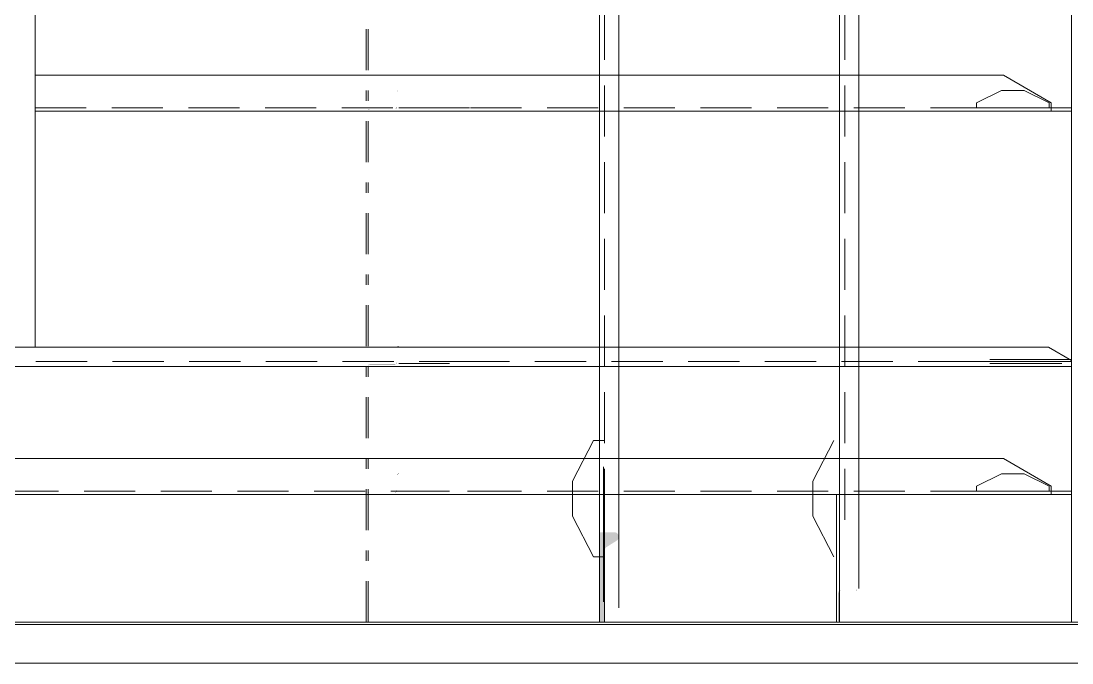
# Model space of a CAD drawing. Header units: millimetres. Extents: x 149544 to 197467, y -3118 to 25363.
# Drawn here: x 154750 to 155778, y 16106 to 16734 of the extents above; entities that cross this region are included whole.
import ezdxf

# ---------------------------------------------------------------- set-up
doc = ezdxf.new("R2010")
doc.units = ezdxf.units.MM
doc.header["$MEASUREMENT"] = 0
for name, pattern in [('K5LT32769', [0]), ('K5LT32781', [90, 40, -20, 10, -20]), ('K5LT32791', [0]), ('K5LT32795', [75, 50, -25])]:
    doc.linetypes.add(name, pattern=pattern)

msp = doc.modelspace()

# ---------------------------------------------------------------- hatches: boundary and pattern name
msp.add_hatch(color=0).paths.add_polyline_path([(155315.8, 16145.9), (155320.8, 16145.9), (155320.8, 16215.5), (155321.1, 16217), (155321.8, 16218.3), (155322.8, 16219.3), (155332.8, 16225.6), (155334.1, 16226.9), (155334.8, 16228.7), (155334.7, 16230.6), (155333.9, 16232.2), (155332.5, 16233.4), (155330.8, 16233.8), (155315.8, 16233.8)])

# ---------------------------------------------------------------- linework, layer by layer
at = {"color": 0, "linetype": 'K5LT32791', "lineweight": 18}
for p, q in [((155777.8, 18645.9), (155777.8, 16145.9)), ((155697.8, 16403), (155777.8, 16403)), ((153222.1, 16145.9), (155189.7, 16145.9)), ((153222.6, 16143.7), (155189.7, 16143.7)), ((153327.8, 16145.9), (155189.7, 16145.9)), ((155189.7, 16145.9), (160017.8, 16145.9)), ((155189.7, 16145.9), (161408.7, 16145.9)), ((155189.7, 16143.7), (161409, 16143.7))]:
    msp.add_line(p, q, dxfattribs=at)
at = {"color": 0, "linetype": 'K5LT32795', "lineweight": 18}
for p, q in [((155555.8, 16245.9), (155555.8, 17395.9)), ((155320.8, 16245.9), (155320.8, 16845.9)), ((154763.8, 16648.9), (155189.7, 16648.9)), ((155189.7, 16648.9), (155657.8, 16648.9)), ((155189.7, 16400.9), (154072.8, 16400.9)), ((155677.8, 16400.9), (155189.7, 16400.9)), ((153986.8, 16273.9), (155189.7, 16273.9)), ((155189.7, 16273.9), (155657.8, 16273.9))]:
    msp.add_line(p, q, dxfattribs=at)
at = {"color": 0, "linetype": 'K5LT32781', "lineweight": 18}
for p, q in [((155087.8, 16145.9), (155087.8, 17036.6)), ((155089.8, 16145.9), (155089.8, 17036.6)), ((155119.3, 16645.9), (155169.8, 16645.9)), ((155119.8, 16648.9), (155129.3, 16648.9)), ((155119.8, 16648.9), (155129.3, 16648.9)), ((155119.8, 16645.9), (155129.3, 16645.9)), ((155119.8, 16645.9), (155129.3, 16645.9)), ((155129.3, 16648.9), (155179.8, 16648.9)), ((155129.3, 16645.9), (155179.8, 16645.9)), ((155119.8, 16398.9), (155129.3, 16398.9)), ((155119.8, 16398.9), (155129.3, 16398.9)), ((155129.3, 16398.9), (155179.8, 16398.9)), ((155119.8, 16395.9), (155179.8, 16395.9)), ((155119.8, 16395.9), (155179.8, 16395.9)), ((155119.8, 16273.9), (155129.3, 16273.9)), ((155119.8, 16273.9), (155129.3, 16273.9)), ((155129.3, 16273.9), (155179.8, 16273.9))]:
    msp.add_line(p, q, dxfattribs=at)
at = {"color": 0, "linetype": 'K5LT32769', "lineweight": 18}
for p, q in [((154763.8, 16945.9), (154763.8, 16414.9)), ((155315.8, 16145.9), (155315.8, 16945.9)), ((155334.8, 16945.9), (155334.8, 16226)), ((155550.8, 16145.9), (155550.8, 16945.9)), ((155569.8, 16945.9), (155569.8, 16178.7)), ((155189.7, 16680.9), (154763.8, 16680.9)), ((155711.1, 16680.9), (155189.7, 16680.9)), ((155757.8, 16653.9), (155711.1, 16680.9)), ((155684.9, 16654), (155709.2, 16665.9)), ((155731.5, 16665.9), (155709.2, 16665.9)), ((155755.8, 16654), (155731.5, 16665.9)), ((154763.8, 16645.9), (155189.7, 16645.9)), ((155189.7, 16645.9), (155757.8, 16645.9)), ((155657.8, 16648.9), (155757.8, 16648.9)), ((155672.8, 16648.9), (155777.8, 16648.9)), ((155672.8, 16645.9), (155777.8, 16645.9)), ((155684.9, 16648.9), (155684.9, 16654)), ((155713.6, 16648.9), (155733.9, 16648.9)), ((155713.6, 16645.9), (155733.9, 16645.9)), ((155733.9, 16648.9), (155777.8, 16648.9)), ((155733.9, 16645.9), (155777.8, 16645.9)), ((155755.8, 16648.9), (155755.8, 16654)), ((155757.8, 16645.9), (155757.8, 16653.9)), ((155757.8, 16645.9), (155757.8, 16648.9)), ((154431.2, 16414.9), (155189.7, 16414.9)), ((154744.8, 16414.9), (154763.8, 16414.9)), ((155189.7, 16414.9), (155755.3, 16414.9)), ((155777.8, 16401.9), (155755.3, 16414.9)), ((155777.8, 16400.9), (155677.8, 16400.9)), ((155697.8, 16398.9), (155768.3, 16398.9)), ((155777.8, 16395.9), (155777.8, 16401.9)), ((155777.8, 16395.9), (155777.8, 16400.9)), ((155189.7, 16395.9), (153986.8, 16395.9)), ((155777.8, 16395.9), (155189.7, 16395.9)), ((155697.8, 16395.9), (155777.8, 16395.9)), ((155697.8, 16395.9), (155768.3, 16395.9)), ((155310.1, 16323.5), (155289.7, 16283.7)), ((155320.7, 16323.5), (155310.1, 16323.5)), ((155545.1, 16323.5), (155524.7, 16283.7)), ((155189.7, 16305.9), (154438.1, 16305.9)), ((155711.1, 16305.9), (155189.7, 16305.9)), ((155757.8, 16278.9), (155711.1, 16305.9)), ((155315.8, 16297.9), (155315.8, 16165.6)), ((155319.8, 16297.9), (155319.8, 16165.6)), ((155684.9, 16279), (155709.2, 16290.9)), ((155731.5, 16290.9), (155709.2, 16290.9)), ((155755.8, 16279), (155731.5, 16290.9)), ((155289.7, 16283.7), (155289.7, 16249.5)), ((155524.7, 16283.7), (155524.7, 16249.5)), ((155684.9, 16273.9), (155684.9, 16279)), ((155755.8, 16273.9), (155755.8, 16279)), ((155757.8, 16270.9), (155757.8, 16278.9)), ((153986.8, 16270.9), (155189.7, 16270.9)), ((155189.7, 16270.9), (155757.8, 16270.9)), ((155547.8, 16270.9), (155547.8, 16145.9)), ((155547.8, 16145.9), (155547.8, 16270.9)), ((155550.8, 16270.9), (155550.8, 16145.9)), ((155550.8, 16145.9), (155550.8, 16270.9)), ((155657.8, 16273.9), (155757.8, 16273.9)), ((155672.8, 16273.9), (155777.8, 16273.9)), ((155672.8, 16270.9), (155777.8, 16270.9)), ((155713.6, 16273.9), (155733.9, 16273.9)), ((155713.6, 16270.9), (155733.9, 16270.9)), ((155733.9, 16273.9), (155777.8, 16273.9)), ((155733.9, 16270.9), (155777.8, 16270.9)), ((155757.8, 16270.9), (155757.8, 16273.9)), ((155310.1, 16209.7), (155289.7, 16249.5)), ((155320.8, 16145.9), (155320.8, 16245.9)), ((155545.1, 16209.7), (155524.7, 16249.5)), ((155334.8, 16226), (155334.8, 16159.9)), ((155320.7, 16209.7), (155310.1, 16209.7)), ((155547.8, 16178.9), (155547.8, 16201.6)), ((155550.8, 16178.9), (155550.8, 16201.6)), ((153327.8, 16105.9), (155189.7, 16105.9)), ((155189.7, 16105.9), (161267.5, 16105.9))]:
    msp.add_line(p, q, dxfattribs=at)
at = {"color": 0, "linetype": 'K5LT32781', "const_width": 0.18}
for points in [[(155089.8, 16645.9), (155089.8, 16646.9), (155090.1, 16647.6), (155090.8, 16647.9), (155115.8, 16647.9), (155116.8, 16648.2), (155117.6, 16648.9), (155117.8, 16649.9), (155117.8, 16664.9), (155118.1, 16665.6), (155118.8, 16665.9), (155119.8, 16665.9), (155119.8, 16645.9), (155089.8, 16645.9)], [(155089.8, 16395.9), (155089.8, 16396.9), (155090.1, 16397.6), (155090.8, 16397.9), (155115.8, 16397.9), (155116.8, 16398.2), (155117.6, 16398.9), (155117.8, 16399.9), (155117.8, 16414.9), (155118.1, 16415.6), (155118.8, 16415.9), (155119.8, 16415.9), (155119.8, 16395.9), (155089.8, 16395.9)], [(155089.8, 16270.9), (155089.8, 16271.9), (155090.1, 16272.6), (155090.8, 16272.9), (155115.8, 16272.9), (155116.8, 16273.2), (155117.6, 16273.9), (155117.8, 16274.9), (155117.8, 16289.9), (155118.1, 16290.6), (155118.8, 16290.9), (155119.8, 16290.9), (155119.8, 16270.9), (155089.8, 16270.9)]]:
    msp.add_lwpolyline(points, dxfattribs=at)
at = {"color": 0, "linetype": 'K5LT32791', "const_width": 0.18}
msp.add_lwpolyline([(155547.8, 16145.9), (155548.8, 16145.9), (155549.5, 16146.3), (155549.8, 16147), (155549.8, 16174.5), (155550.1, 16175.6), (155550.8, 16176.4), (155551.8, 16176.7), (155566.8, 16176.7), (155567.5, 16177), (155567.8, 16177.8), (155567.8, 16178.9), (155547.8, 16178.9), (155547.8, 16145.9)], dxfattribs=at)

doc.saveas('drawing.dxf')
